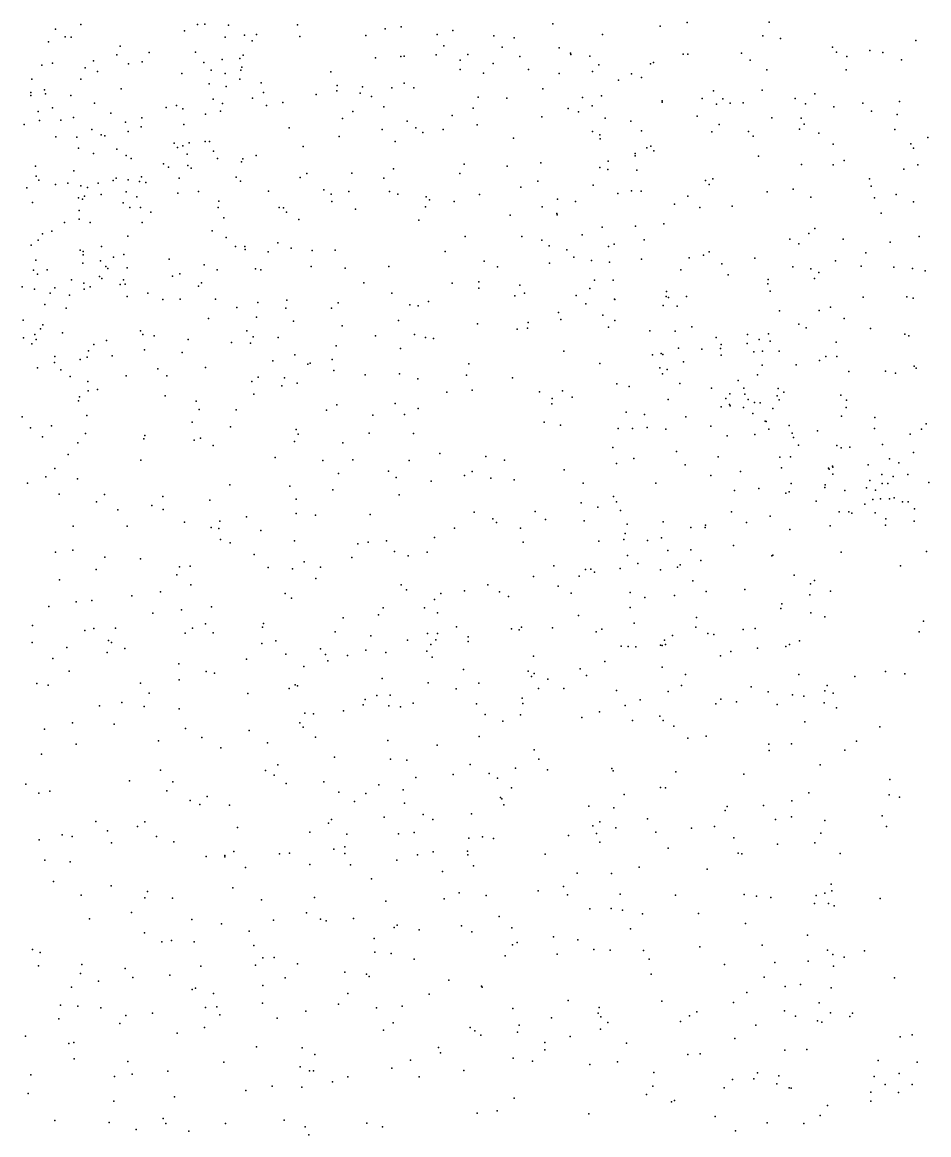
# Model space of a CAD drawing. Header units: metres. Extents: x -25 to 25, y -27.7 to 27.8.
# Drawn here: x 5.158 to 6.571, y -1.724 to 0.011 of the extents above; entities that cross this region are included whole.
import ezdxf

# ---------------------------------------------------------------- set-up
doc = ezdxf.new("R2010")
doc.units = ezdxf.units.M

msp = doc.modelspace()

# ---------------------------------------------------------------- linework, layer by layer
for p in [(5.2095, 0.0001, 22.2046), (5.2493, 0.0073, 17.4704), (5.431, 0.0074, -12.2844), (5.4423, 0.0078, -3.6469), (5.4795, 0.0062, 25.8761), (5.5869, 0.0071, 25.7297), (5.7234, 0.0004, 8.9282), (5.7482, 0.0037, -26.4144), (5.9847, 0.0086, 17.4445), (6.1522, 0.0048, 12.0308), (6.194, 0.0103, 17.359), (6.322, 0.0109, 11.9912), (5.2245, -0.0119, 20.1295), (5.234, -0.0122, -13.4963), (5.4107, -0.0027, 10.1843), (5.4739, -0.0124, -12.988), (5.5041, -0.0094, -12.5153), (5.5227, -0.008, -12.6608), (5.5902, -0.0113, 19.8364), (5.6935, -0.01, 22.3492), (5.8045, -0.0082, -5.5617), (5.8288, -0.0021, 17.4987), (5.8928, -0.0102, -7.043), (5.9243, -0.0134, -26.5519), (6.062, -0.008, 20.8467), (6.3123, -0.0103, 12.3273), (6.3395, -0.0143, 17.3249), (5.1985, -0.0194, -11.6624), (5.3102, -0.0266, 23.2336), (5.5159, -0.018, 19.9099), (5.8149, -0.0257, -1.4954), (5.9057, -0.0281, -5.0447), (5.9946, -0.029, 9.9756), (6.4208, -0.028, 12.7035), (6.4791, -0.0329, 17.9774), (6.5505, -0.0177, -23.4651), (5.269, -0.0491, -13.4139), (5.3051, -0.0397, -12.0668), (5.3445, -0.051, -13.2502), (5.3557, -0.0363, 17.4812), (5.4278, -0.0356, -13.1126), (5.4406, -0.052, 19.9908), (5.4695, -0.047, 20.9313), (5.4971, -0.0456, -12.8541), (5.5021, -0.0404, -3.8693), (5.7085, -0.0446, -7.3634), (5.7479, -0.0427, 25.3644), (5.7532, -0.0421, 9.0973), (5.8031, -0.0401, -5.3406), (5.8401, -0.0481, 9.6975), (5.8522, -0.0392, 10.5901), (5.9334, -0.0424, 20.1569), (6.0124, -0.0374, 25.1642), (6.0126, -0.0396, 20.3217), (6.0423, -0.0421, 20.5382), (6.1419, -0.0517, 12.8658), (6.1878, -0.0391, -2.6432), (6.1953, -0.0388, 10.1688), (6.2791, -0.0374, 17.8969), (6.2922, -0.048, 21.8437), (6.4267, -0.0356, 21.4158), (6.4432, -0.0427, -1.23), (6.499, -0.0363, 17.3007), (6.5283, -0.0475, 21.5073), (5.1883, -0.0562, 17.3934), (5.2051, -0.0527, 10.147), (5.2558, -0.0604, 23.3749), (5.2749, -0.0658, -11.9721), (5.3236, -0.0539, -13.2318), (5.4065, -0.0691, -12.3184), (5.4525, -0.0636, -12.4135), (5.4743, -0.069, 22.6846), (5.4984, -0.0636, -12.74), (5.5003, -0.059, 17.5378), (5.6386, -0.0663, 17.5371), (5.8403, -0.0626, 19.9579), (5.8769, -0.0685, -6.5391), (5.8917, -0.0534, 20.0816), (5.947, -0.0627, -6.7473), (5.9948, -0.069, 17.5029), (6.0465, -0.0659, 20.7222), (6.0565, -0.0553, -7.1811), (6.1369, -0.0541, 21.9299), (6.3181, -0.0634, 21.2787), (6.4419, -0.0632, 21.7999), (5.1726, -0.0777, -11.5984), (5.2493, -0.0781, -11.854), (5.4492, -0.0851, -12.9729), (5.4968, -0.0776, -12.6483), (5.5304, -0.0838, 17.5343), (5.7532, -0.0839, 17.5472), (6.0871, -0.0794, -13.6536), (6.1075, -0.0694, 21.0028), (6.1228, -0.0753, 10.85), (5.1712, -0.0988, -4.3969), (5.1712, -0.1032, -13.5348), (5.1923, -0.0943, -11.6649), (5.194, -0.1006, -12.5736), (5.2335, -0.1033, -3.2582), (5.3121, -0.0927, -12.136), (5.4755, -0.0894, 21.1607), (5.5338, -0.0988, 10.408), (5.6157, -0.1017, -21.2481), (5.648, -0.0959, 19.8006), (5.6488, -0.0875, 25.4907), (5.6847, -0.0999, -8.4545), (5.6881, -0.0897, -5.9389), (5.7341, -0.0912, -2.6865), (5.7679, -0.0916, 9.5004), (5.9692, -0.0931, -19.8501), (6.0608, -0.104, 20.8215), (6.2352, -0.0962, 21.1906), (6.3112, -0.0951, -7.3819), (6.393, -0.1008, 17.3882), (5.2702, -0.1151, -25.847), (5.3983, -0.1189, -13.0923), (5.4555, -0.1089, 21.3424), (5.4701, -0.1156, -12.8789), (5.5169, -0.1076, -19.5685), (5.5385, -0.119, 25.6112), (5.5641, -0.1142, 19.8446), (5.7019, -0.1048, 10.5248), (5.7213, -0.1211, 9.3431), (5.8685, -0.106, 17.5484), (5.913, -0.1076, -12.8489), (6.0308, -0.1062, 20.3963), (6.0462, -0.1192, 20.6335), (6.155, -0.1136, 17.4803), (6.1554, -0.1114, -6.7833), (6.2176, -0.108, -13.0821), (6.2397, -0.117, 12.6895), (6.2499, -0.1087, -1.3573), (6.2613, -0.1154, 25.113), (6.2815, -0.1149, -21.0008), (6.3625, -0.1078, -5.0567), (6.3784, -0.1164, 21.328), (6.4226, -0.121, 10.9294), (6.4682, -0.1153, -7.0192), (6.525, -0.1128, 10.7221), (5.1826, -0.1282, -1.2622), (5.205, -0.1227, -13.4698), (5.2375, -0.1377, -13.4067), (5.2956, -0.131, 9.0261), (5.344, -0.1381, -12.2702), (5.382, -0.1222, -2.8784), (5.408, -0.124, 17.5314), (5.4434, -0.1326, -12.4777), (5.4668, -0.1278, -26.1395), (5.6729, -0.1285, -13.6735), (5.8281, -0.1344, 19.8692), (5.8606, -0.123, 22.1888), (5.9675, -0.1365, 20.1647), (6.0085, -0.1235, 20.2641), (6.0249, -0.1286, -22.9711), (6.0662, -0.1385, 17.5354), (6.2098, -0.1354, -26.9582), (6.3259, -0.1383, -27.2637), (6.4817, -0.1278, 17.4005), (6.5217, -0.1331, 21.4557), (5.161, -0.1485, 17.4136), (5.1847, -0.1422, 20.2129), (5.2178, -0.1416, 25.89), (5.3186, -0.1448, -12.2027), (5.3429, -0.152, 17.6131), (5.4094, -0.1487, -12.4086), (5.5737, -0.1538, 17.5692), (5.657, -0.1394, -7.6452), (5.7578, -0.1433, -23.1896), (5.7714, -0.1539, -1.4064), (5.867, -0.1493, 17.7772), (6.1065, -0.1432, -21.1273), (6.244, -0.1486, 17.4789), (6.3691, -0.1558, -7.6155), (6.3721, -0.1389, -13.5371), (6.3765, -0.1479, 10.3642), (5.2101, -0.168, -11.7528), (5.243, -0.1685, -11.8979), (5.2661, -0.1565, -12.0039), (5.281, -0.1648, 20.4064), (5.2865, -0.1663, -12.1084), (5.3231, -0.1593, -13.2064), (5.6516, -0.1674, 22.4425), (5.7187, -0.1564, 9.6846), (5.7821, -0.161, -6.1617), (5.8139, -0.1565, 19.7675), (5.9233, -0.17, -4.5371), (6.0467, -0.1594, -7.7733), (6.0578, -0.1648, 20.7225), (6.0586, -0.1711, 20.4956), (6.1231, -0.1585, -4.6674), (6.2328, -0.16, -8.4976), (6.2899, -0.1596, 21.2238), (6.2968, -0.1665, 18.0099), (6.3992, -0.1618, -5.2805), (6.5177, -0.1563, -5.5705), (6.5693, -0.1688, -2.5456), (5.2457, -0.1852, -13.3777), (5.3052, -0.1872, -7.7022), (5.3947, -0.1776, 23.0446), (5.3997, -0.1844, 20.0675), (5.4079, -0.182, -23.8274), (5.4179, -0.1772, -12.941), (5.4428, -0.175, -12.8403), (5.4495, -0.1749, -12.7539), (5.456, -0.19, 22.827), (5.5958, -0.1826, -4.9681), (5.7391, -0.1748, 17.5972), (6.1314, -0.185, -6.5729), (6.1376, -0.1825, 17.5516), (6.142, -0.1897, 17.9582), (6.4217, -0.1793, -6.5653), (6.5427, -0.1789, -23.7956), (6.5472, -0.1852, 25.0748), (5.2687, -0.1939, 17.493), (5.3195, -0.1968, 21.6163), (5.3277, -0.2016, 20.1371), (5.4147, -0.195, -12.5398), (5.4622, -0.2016, -23.4156), (5.4993, -0.2066, -5.2259), (5.5015, -0.2019, -13.7907), (5.5225, -0.1971, 17.663), (5.966, -0.2081, 20.0648), (6.0709, -0.2059, 20.6381), (6.1132, -0.1938, 20.9591), (6.1132, -0.1972, 25.1647), (6.3053, -0.1979, 17.5231), (6.4387, -0.2046, -22.6926), (5.1784, -0.2133, -3.038), (5.2381, -0.221, -11.9776), (5.3781, -0.2101, 25.675), (5.3855, -0.2148, -12.4643), (5.4159, -0.2122, -12.6127), (5.421, -0.2165, -12.7031), (5.6016, -0.2248, 10.5456), (5.6714, -0.2242, 17.7368), (5.7366, -0.2179, -12.6029), (5.84, -0.2249, -13.943), (5.8467, -0.2104, 17.6177), (5.9138, -0.2134, -23.7489), (6.0579, -0.2155, 20.3103), (6.0707, -0.2186, 20.4152), (6.1156, -0.2196, -12.906), (6.3722, -0.211, -13.7942), (6.4218, -0.2116, 17.5021), (6.5321, -0.2183, -20.0194), (6.5537, -0.2116, 17.5036), (5.1793, -0.2293, 17.6713), (5.1835, -0.2354, 20.1667), (5.2095, -0.2423, -11.8508), (5.2286, -0.24, -13.3135), (5.276, -0.2401, -12.2025), (5.2995, -0.2356, -12.2921), (5.3041, -0.232, 23.4223), (5.3231, -0.2349, -4.6322), (5.3405, -0.2376, -12.4026), (5.3438, -0.2303, 20.5743), (5.3505, -0.2389, -1.194), (5.4022, -0.2322, -12.7946), (5.4912, -0.2307, -14.0046), (5.4981, -0.2371, -4.0409), (5.5911, -0.2313, 9.2808), (5.7216, -0.2322, 9.8377), (5.9615, -0.2367, 17.6433), (6.2225, -0.2357, 21.1096), (6.2282, -0.2421, 10.2377), (6.234, -0.2332, 17.5975), (6.4783, -0.2331, -13.0923), (5.1649, -0.2475, 10.4107), (5.2492, -0.2443, -19.3938), (5.2594, -0.2467, -12.7504), (5.2808, -0.2578, -23.5292), (5.3195, -0.2536, -13.0606), (5.4004, -0.2556, -2.6943), (5.4327, -0.2531, 21.2926), (5.5416, -0.2525, 19.9282), (5.6278, -0.2503, 9.5277), (5.6393, -0.2572, -14.2243), (5.667, -0.2529, 19.7736), (5.7303, -0.2529, 19.7105), (5.7432, -0.257, 10.618), (5.8703, -0.2577, -19.7629), (5.9348, -0.2462, 19.9165), (6.0478, -0.2433, 20.2277), (6.0859, -0.2559, 20.5466), (6.1075, -0.252, 20.8679), (6.1226, -0.2523, -8.3001), (6.3189, -0.2535, 21.2115), (6.3595, -0.2493, -8.348), (6.4812, -0.2446, 17.5651), (6.52, -0.2576, 18.2816), (5.1739, -0.2699, -13.3694), (5.2457, -0.263, -12.1231), (5.2517, -0.265, -7.8917), (5.2546, -0.2605, -13.7747), (5.3149, -0.2707, 10.4557), (5.3365, -0.2614, -12.9889), (5.4643, -0.2681, 20.0459), (5.6404, -0.2688, -8.2401), (5.7865, -0.277, 17.6702), (5.7873, -0.2611, 19.6118), (5.7926, -0.2662, -7.9389), (5.8312, -0.2688, 10.0169), (5.9682, -0.2769, -8.1228), (5.9919, -0.265, -6.3608), (6.0201, -0.2686, 10.1724), (6.1746, -0.2729, 21.0132), (6.1954, -0.2605, -1.241), (6.2642, -0.2759, -19.992), (6.3871, -0.2617, 21.2735), (6.4861, -0.2629, 21.3467), (6.5469, -0.2689, -0.8368), (5.2465, -0.2825, 17.5003), (5.3255, -0.2777, 17.7167), (5.3419, -0.2782, -12.4869), (5.3584, -0.2853, 17.5687), (5.463, -0.2778, 17.6013), (5.4718, -0.2939, -8.0751), (5.5584, -0.278, 25.4635), (5.565, -0.2787, -7.873), (5.5695, -0.2852, 17.628), (5.6771, -0.2805, -23.8441), (5.9181, -0.29, 19.7893), (5.9912, -0.2874, 22.1155), (5.9915, -0.2894, 19.9796), (6.2137, -0.278, -8.1064), (6.4966, -0.287, 17.6495), (5.2235, -0.3011, -12.0652), (5.2463, -0.296, -13.1844), (5.2637, -0.3013, -12.2707), (5.3449, -0.3011, -12.8483), (5.5887, -0.2964, -21.5326), (5.7757, -0.2979, -4.3797), (6.0619, -0.3084, -22.6248), (6.1134, -0.3069, 10.939), (6.1579, -0.3036, 17.6982), (6.3933, -0.3108, -27.109), (5.1828, -0.329, -13.2786), (5.1892, -0.3189, -11.8844), (5.2039, -0.3147, -11.9753), (5.3224, -0.3226, -12.5574), (5.4539, -0.3141, 9.2099), (5.4754, -0.3246, 23.1137), (5.8481, -0.3234, 19.6167), (5.9367, -0.323, 17.7222), (5.9679, -0.3291, -26.5224), (6.0304, -0.3205, -12.7403), (6.1269, -0.3286, 20.8344), (6.3543, -0.3275, 17.7228), (6.384, -0.3186, -23.822), (6.4372, -0.3271, 10.3835), (6.5556, -0.3231, 10.4902), (5.1716, -0.3365, 23.5201), (5.2483, -0.3447, -23.9334), (5.2525, -0.3468, -13.0815), (5.2812, -0.3387, -12.9875), (5.4903, -0.3385, 10.5455), (5.5049, -0.3388, 17.7814), (5.5054, -0.3435, 22.9179), (5.541, -0.3469, 19.9607), (5.5564, -0.3328, -19.4967), (5.5767, -0.3413, 22.6732), (5.6097, -0.3451, -1.1826), (5.6455, -0.3445, 19.8038), (5.8172, -0.3463, -1.2112), (5.979, -0.3379, 19.8533), (6.0067, -0.3437, -21.3175), (6.0713, -0.3388, 17.7463), (6.0803, -0.335, 20.2111), (6.3684, -0.3347, 18.2335), (6.5104, -0.3318, 17.7454), (5.1788, -0.3599, -1.5104), (5.2525, -0.3516, 20.2513), (5.2795, -0.3612, -12.462), (5.2999, -0.3552, 17.5501), (5.3159, -0.3512, -12.6802), (5.387, -0.3583, -14.209), (5.8778, -0.3616, -21.634), (6.0177, -0.3552, 18.0166), (6.0451, -0.3608, -1.177), (6.0729, -0.3634, 20.102), (6.1232, -0.3585, 20.5678), (6.1972, -0.3564, 20.9892), (6.2197, -0.3525, 18.1347), (6.2287, -0.347, 21.971), (6.2995, -0.357, -1.044), (6.4252, -0.3611, 21.917), (6.4727, -0.3488, -0.3643), (5.1752, -0.3756, -21.0987), (5.1967, -0.3751, 20.2502), (5.2521, -0.3647, -12.3522), (5.2882, -0.3699, -12.8511), (5.2911, -0.373, -12.759), (5.3212, -0.3722, -5.5171), (5.4035, -0.3814, 23.3761), (5.4414, -0.3674, 17.6187), (5.4614, -0.3752, -23.9395), (5.5213, -0.3737, -12.6308), (5.5296, -0.3749, 17.65), (5.6081, -0.3699, 19.8827), (5.6613, -0.3724, -26.3179), (5.729, -0.3699, -22.9212), (5.8984, -0.3705, 10.7707), (5.9796, -0.3647, 19.7475), (6.1844, -0.375, 17.7823), (6.2482, -0.3657, -12.8225), (6.3588, -0.3703, 21.1908), (6.387, -0.3737, 17.7897), (6.3996, -0.3793, -0.2165), (6.4652, -0.3696, 21.2783), (6.5164, -0.3712, 17.8195), (6.5452, -0.3733, 21.326), (6.565, -0.3768, -27.2256), (5.1814, -0.3817, -12.0002), (5.2347, -0.3909, -13.0753), (5.2538, -0.3961, -12.5268), (5.2784, -0.3853, 21.5377), (5.282, -0.3889, -21.3246), (5.3106, -0.3979, -23.3566), (5.3158, -0.3909, -5.0124), (5.3184, -0.3973, -25.7337), (5.392, -0.3848, 21.1727), (5.4374, -0.3955, 20.1306), (5.69, -0.3955, 19.7288), (5.8278, -0.396, -21.8375), (5.8693, -0.3937, -22.6598), (6.0499, -0.3913, -2.3518), (6.0788, -0.3915, 20.0171), (6.2582, -0.383, 21.0443), (6.32, -0.397, -4.9121), (6.3203, -0.3902, 25.14), (6.3926, -0.3886, 18.4104), (5.1578, -0.4016, 20.3217), (5.177, -0.4054, -13.1461), (5.2013, -0.4115, -4.7282), (5.2085, -0.4033, -12.3103), (5.2312, -0.4146, -12.9166), (5.2544, -0.4053, -12.6032), (5.2639, -0.4016, 20.511), (5.3534, -0.4115, -1.4676), (5.4327, -0.4004, 25.5078), (5.734, -0.4116, 19.6473), (5.8697, -0.4037, -14.1341), (5.9253, -0.4155, 25.3119), (5.9333, -0.3991, -22.2654), (5.9404, -0.4116, 19.6049), (6.0211, -0.4152, 17.8154), (6.0425, -0.4044, 19.8035), (6.1617, -0.4088, 20.4971), (6.3236, -0.4086, 21.104), (5.1928, -0.4294, -13.0223), (5.3212, -0.4165, 20.2343), (5.3767, -0.4215, -1.709), (5.404, -0.4209, -2.5058), (5.4589, -0.4209, -21.7536), (5.5249, -0.4259, -14.4049), (5.5702, -0.4224, -4.1566), (5.6501, -0.4264, 17.7237), (5.7618, -0.4296, 10.6688), (5.7748, -0.4314, -22.474), (5.7909, -0.4244, 19.5261), (6.0363, -0.4284, -6.1439), (6.0811, -0.4209, 25.251), (6.0814, -0.4213, 19.8998), (6.1568, -0.431, 20.2032), (6.1612, -0.4165, 20.7181), (6.1652, -0.4185, 20.6291), (6.1785, -0.4317, 20.4155), (6.1929, -0.4169, 20.8608), (6.4176, -0.4332, 10.8823), (6.4687, -0.4179, 18.6258), (6.5364, -0.4174, -5.7636), (6.5466, -0.4191, 17.9082), (5.2263, -0.4347, -12.7427), (5.4479, -0.4509, -19.3242), (5.4925, -0.434, 9.4257), (5.5231, -0.449, 20.0411), (5.5688, -0.435, -22.0728), (5.6396, -0.4347, 25.4406), (5.9937, -0.4416, -23.8291), (6.0625, -0.4458, 18.1355), (6.3379, -0.4388, -0.8671), (6.4, -0.4384, -0.5848), (6.439, -0.4509, 21.1939), (5.1591, -0.4537, -13.3484), (5.1862, -0.4669, -12.8234), (5.19, -0.4608, -19.1496), (5.5807, -0.4551, 19.9546), (5.6563, -0.4627, 19.8281), (5.7442, -0.454, 10.0342), (5.8675, -0.4594, 19.5186), (5.929, -0.4676, 17.8234), (5.9451, -0.4663, 10.2), (5.9461, -0.4575, -4.4846), (5.997, -0.4526, 22.202), (6.0717, -0.4644, 19.5731), (6.0816, -0.4539, 19.7149), (6.2015, -0.4639, 20.5617), (6.368, -0.4596, 17.9193), (6.3798, -0.4654, -22.5045), (6.4797, -0.4667, -5.4914), (5.1598, -0.481, -12.4153), (5.1772, -0.4757, -12.5728), (5.1797, -0.484, 20.3387), (5.2205, -0.4731, -5.3069), (5.2893, -0.4855, 21.3335), (5.3422, -0.4705, -1.9308), (5.3458, -0.476, 17.6138), (5.3633, -0.4779, -22.1436), (5.4166, -0.4835, 20.1774), (5.5079, -0.4704, 17.6881), (5.5177, -0.4797, -1.6654), (5.5568, -0.4804, -22.6256), (5.7084, -0.478, 19.7028), (5.7691, -0.4759, 18.0217), (5.7862, -0.4805, 17.7865), (5.799, -0.4823, -12.5647), (6.1362, -0.4702, 22.0858), (6.1757, -0.4709, 20.1055), (6.2392, -0.4805, -26.5838), (6.288, -0.4757, -0.1569), (6.3063, -0.4836, -0.344), (6.321, -0.4749, -6.0123), (6.5332, -0.4756, -26.8728), (6.5397, -0.4778, 18.0312), (5.1727, -0.4903, -12.6654), (5.261, -0.5013, -21.724), (5.2694, -0.4913, 23.5371), (5.3481, -0.5001, 17.884), (5.4838, -0.4886, 20.1132), (5.5136, -0.4894, -26.0693), (5.6469, -0.4937, 22.7282), (5.7471, -0.4977, 19.6202), (6.0021, -0.5017, 19.4003), (6.1806, -0.4973, 20.0015), (6.2168, -0.4989, 20.1767), (6.2463, -0.4976, 20.8299), (6.2474, -0.4916, 18.4671), (6.2876, -0.4898, -2.2817), (6.2983, -0.5028, 18.6293), (6.3115, -0.5022, 17.9889), (6.3233, -0.4863, 21.0115), (6.3378, -0.5018, 10.329), (6.4262, -0.4881, 17.9927), (5.2079, -0.5196, -21.9851), (5.2084, -0.51, 20.3699), (5.2481, -0.5148, 17.5455), (5.2591, -0.5112, 25.507), (5.298, -0.5094, 20.916), (5.4071, -0.5038, -23.0649), (5.5485, -0.5172, 23.1428), (5.5827, -0.5075, 10.5961), (5.6409, -0.5148, 19.8976), (6.14, -0.5076, 19.5346), (6.1538, -0.5058, 19.6939), (6.1561, -0.507, 19.7864), (6.1887, -0.5184, 17.9659), (6.247, -0.5084, 20.3102), (6.4002, -0.5164, -5.1793), (6.4102, -0.5102, 0.0845), (6.4274, -0.5105, 21.1244), (5.1813, -0.5279, -3.7899), (5.2179, -0.531, 10.5051), (5.3691, -0.5294, 20.2376), (5.4436, -0.5274, -22.8223), (5.6028, -0.5223, -1.1962), (5.6064, -0.5208, 17.9892), (5.6435, -0.5321, 17.769), (5.7458, -0.5374, -5.9157), (5.8541, -0.5217, 17.8306), (6.0583, -0.521, -0.8974), (6.1518, -0.5279, -22.2368), (6.1556, -0.5372, 10.291), (6.1631, -0.5307, -4.7042), (6.3111, -0.5238, 6.9369), (6.3643, -0.5234, 18.0544), (6.446, -0.5337, 10.7639), (6.5034, -0.533, 21.1721), (6.519, -0.5365, 18.1553), (6.5481, -0.5254, 10.5851), (6.5513, -0.5285, -20.7922), (5.2324, -0.5414, -2.4808), (5.26, -0.5491, 20.3114), (5.3196, -0.5403, 9.3022), (5.383, -0.5404, -5.6755), (5.5155, -0.5491, -1.9167), (5.5255, -0.5426, -2.3221), (5.5666, -0.5437, 20.0144), (5.5862, -0.5517, -1.3958), (5.6924, -0.539, 19.7851), (5.7745, -0.5451, 19.5466), (5.8501, -0.5393, -0.9396), (5.9218, -0.5436, 19.4162), (6.0847, -0.5531, 17.9752), (6.1828, -0.5525, 19.3531), (6.2736, -0.5476, 20.238), (6.3038, -0.5389, 7.1399), (5.2606, -0.5637, 1.1011), (5.275, -0.5616, -2.1132), (5.3808, -0.5714, -19.1464), (5.519, -0.5689, 17.7384), (5.5626, -0.5559, 9.8073), (5.8196, -0.566, -23.967), (5.8591, -0.5625, 22.4436), (5.964, -0.5652, -26.4234), (5.9998, -0.5639, -2.2149), (6.1036, -0.5568, 7.1036), (6.2321, -0.5594, 19.6649), (6.2608, -0.5684, 19.5718), (6.2826, -0.5595, 20.4372), (6.2843, -0.5691, 19.4409), (6.3344, -0.5718, 18.8187), (6.3362, -0.5602, 20.9515), (6.345, -0.5658, 6.6751), (6.4335, -0.5704, 21.0569), (5.2453, -0.5794, 21.1243), (5.2468, -0.5733, -13.9159), (5.4291, -0.5799, 10.5516), (5.6483, -0.5858, -1.7029), (5.7388, -0.5833, 19.66), (5.9832, -0.5839, 19.3667), (5.984, -0.5759, 17.944), (6.0148, -0.5739, -21.7271), (6.1643, -0.5772, 7.3488), (6.2473, -0.5889, 18.0819), (6.2544, -0.5756, 19.7584), (6.2599, -0.5853, -19.9411), (6.2612, -0.587, -23.9558), (6.2894, -0.5772, 20.7021), (6.299, -0.5818, 20.1571), (6.3082, -0.5823, 22.0492), (6.3376, -0.5778, 18.1212), (6.4425, -0.5782, 18.1955), (5.1579, -0.6045, 20.2551), (5.2587, -0.6023, 17.5823), (5.4335, -0.5927, -4.054), (5.4912, -0.5933, 23.4186), (5.6318, -0.594, -1.0559), (5.7044, -0.6015, 25.4387), (5.7537, -0.6008, 22.6543), (5.7748, -0.5913, 18.1396), (6.0993, -0.5969, -0.629), (6.1276, -0.6006, -0.331), (6.1923, -0.6042, 6.7877), (6.2821, -0.5899, 19.958), (6.2963, -0.5993, 19.355), (6.3277, -0.5914, 20.8123), (6.4348, -0.6035, 25.1079), (6.4421, -0.5899, 10.4643), (6.4867, -0.6054, 18.2729), (5.1705, -0.6216, -22.9725), (5.2035, -0.6185, -24.1019), (5.4224, -0.6128, -25.6688), (5.4826, -0.6199, 18.0276), (5.5849, -0.6243, 17.7775), (5.9715, -0.6128, 10.7517), (5.9967, -0.6174, -5.9089), (6.0866, -0.6226, -13.9604), (6.1092, -0.6226, 6.9337), (6.132, -0.6211, -0.0749), (6.1608, -0.6238, 18.0466), (6.2312, -0.6188, -12.6519), (6.3159, -0.6112, 10.7218), (6.3173, -0.6117, 19.6506), (6.3212, -0.6234, 19.8544), (6.3534, -0.618, 20.329), (6.4861, -0.6227, 19.0161), (6.5596, -0.6236, 2.0653), (6.5668, -0.6152, -12.7511), (5.1891, -0.6356, 20.3728), (5.2566, -0.6303, -25.3958), (5.3472, -0.6386, 20.2761), (5.3486, -0.6332, 17.6723), (5.426, -0.6409, -13.1424), (5.4357, -0.6376, 17.7276), (5.5879, -0.6315, 20.012), (5.6983, -0.63, 19.8082), (5.7677, -0.6303, 19.5869), (6.2566, -0.6339, -5.7668), (6.2995, -0.6318, 19.1977), (6.3577, -0.6296, 20.2148), (6.3601, -0.6364, 20.4789), (6.3974, -0.6261, 20.9201), (6.5415, -0.6316, 18.3567), (5.2446, -0.6451, -18.8953), (5.4555, -0.6492, 20.1749), (5.5822, -0.6427, -12.9027), (5.6574, -0.6447, 19.9149), (6.0784, -0.6523, 18.0193), (6.1778, -0.6585, -21.1562), (6.3679, -0.6484, 20.6419), (6.4274, -0.6491, 19.2166), (6.4342, -0.6528, 19.4756), (6.4475, -0.6517, 19.3718), (6.4984, -0.6474, 20.6861), (5.2296, -0.6629, 20.4832), (5.3425, -0.6721, 0.9211), (5.5522, -0.6679, 20.0804), (5.6262, -0.6723, -5.7677), (5.6732, -0.6713, -1.2934), (5.7607, -0.6723, 17.8654), (5.8085, -0.6616, -19.542), (5.8803, -0.6662, -14.1147), (5.9095, -0.672, 17.9454), (6.1112, -0.6691, 19.3113), (6.2425, -0.6668, 18.1537), (6.3388, -0.6673, 19.1038), (6.3553, -0.6669, -20.9366), (6.5094, -0.6696, 19.2638), (6.5242, -0.676, 19.4455), (6.5468, -0.6601, 6.8977), (5.2086, -0.6849, 20.8043), (5.6509, -0.6925, 23.0297), (5.7285, -0.6889, 22.8446), (5.8592, -0.6896, 19.4566), (6.0025, -0.687, 18.0034), (6.084, -0.677, 10.279), (6.191, -0.679, 22.2156), (6.2774, -0.6895, 25.1702), (6.3411, -0.6836, 0.2335), (6.4144, -0.6846, -24.1701), (6.4156, -0.6857, 20.0012), (6.4208, -0.6811, 19.7024), (6.4213, -0.6829, 20.1817), (6.4761, -0.6791, 18.3899), (5.1662, -0.708, 9.3042), (5.1948, -0.6979, 17.5608), (5.2438, -0.701, -2.2912), (5.4811, -0.7105, -24.1478), (5.7407, -0.6988, 10.6351), (5.7952, -0.7045, 19.5465), (5.8469, -0.696, 25.3843), (5.888, -0.7, -0.7609), (5.9245, -0.7028, 18.3567), (6.0321, -0.708, -0.4712), (6.1452, -0.7075, 25.2554), (6.2313, -0.6959, 19.1583), (6.3561, -0.7085, 10.5315), (6.4092, -0.7106, 22.117), (6.4213, -0.6939, 19.8925), (6.4787, -0.7037, 19.0781), (6.4977, -0.6943, 19.6074), (6.498, -0.7083, -24.4548), (6.5068, -0.7083, 20.95), (6.5155, -0.6976, 18.4938), (6.5381, -0.6944, 19.1684), (6.5707, -0.7069, 19.5508), (5.2154, -0.7247, 0.8035), (5.2859, -0.7254, 17.6548), (5.575, -0.7125, -2.0433), (5.6418, -0.7179, 19.9565), (5.7452, -0.7259, 19.6857), (6.0791, -0.7283, -2.0953), (6.2677, -0.7193, 7.353), (6.3058, -0.7161, 18.2827), (6.3481, -0.7235, -26.3918), (6.353, -0.7215, -13.8608), (6.409, -0.7145, 19.0231), (6.4401, -0.719, 20.0893), (6.4739, -0.7152, 20.8412), (6.4876, -0.7188, 18.9806), (5.2735, -0.7368, 25.4625), (5.3598, -0.7428, -13.4425), (5.3771, -0.7288, 20.2634), (5.4504, -0.7344, -2.1823), (5.5849, -0.7329, 23.2576), (6.0291, -0.7383, -12.7426), (6.0549, -0.7453, 18.0637), (6.0841, -0.7369, 18.7166), (6.3953, -0.7359, 18.4327), (6.4712, -0.7407, 20.4922), (6.4834, -0.733, 20.3252), (6.4955, -0.7321, 18.6033), (6.5096, -0.7321, 20.0536), (6.5167, -0.7305, 19.8984), (6.5296, -0.7368, 18.7854), (6.5385, -0.7367, 18.8746), (5.3068, -0.7493, 10.5196), (5.3772, -0.7488, 1.0751), (5.5071, -0.7602, -14.0706), (5.5845, -0.7553, 20.0526), (5.6147, -0.7577, -13.1133), (5.7001, -0.7566, 17.8699), (5.8624, -0.7528, 17.9553), (5.9574, -0.752, 10.6638), (6.0905, -0.7503, 0.1022), (6.2633, -0.7522, 20.1303), (6.3236, -0.7592, -12.9912), (6.4312, -0.7527, 20.8974), (6.4459, -0.7522, 18.8069), (6.4506, -0.7544, 6.679), (6.4871, -0.754, 19.193), (6.5037, -0.7632, 20.7602), (6.5485, -0.7479, 0.3585), (5.2369, -0.7749, 20.3646), (5.3211, -0.7747, 9.4138), (5.4109, -0.7686, -2.2302), (5.4525, -0.777, 20.1967), (5.464, -0.7784, -25.4085), (5.4659, -0.7669, 17.771), (5.8313, -0.7777, 19.5059), (5.8914, -0.7635, -4.3015), (5.8972, -0.7691, 19.4228), (5.9344, -0.778, -0.5815), (5.9733, -0.7646, -26.2908), (6.0338, -0.7667, 22.4585), (6.1007, -0.7716, 20.5429), (6.1567, -0.768, 18.1762), (6.1997, -0.777, 19.1367), (6.2221, -0.7767, 18.2618), (6.2227, -0.773, 10.3969), (6.2867, -0.7692, -5.4876), (6.3542, -0.7798, -24.9197), (6.4173, -0.7741, 7.33), (6.5034, -0.7734, 20.5675), (6.5481, -0.7668, 20.1781), (5.4666, -0.7958, 10.558), (5.5298, -0.7816, 20.1218), (5.5821, -0.7977, -25.6452), (5.7256, -0.7977, -2.0788), (5.8003, -0.7927, -1.7539), (6.0952, -0.7955, 20.2104), (6.0975, -0.7861, -19.7409), (6.1323, -0.7971, 19.2169), (6.1542, -0.793, -21.3205), (5.2096, -0.8152, 17.629), (5.2366, -0.8123, 20.2895), (5.4816, -0.8008, 18.1859), (5.6807, -0.8025, 18.283), (5.697, -0.7996, -19.1872), (5.7379, -0.8144, 19.7423), (5.9383, -0.7997, 22.6217), (6.0563, -0.7983, 19.2886), (6.1641, -0.8129, 22.37), (6.2, -0.8116, 20.8388), (6.2663, -0.8049, -22.1052), (6.4342, -0.8152, 19.8844), (6.5672, -0.8141, 20.3533), (5.2865, -0.8229, 17.7041), (5.342, -0.8259, -3.9751), (5.5194, -0.8189, 23.4316), (5.5972, -0.8304, -4.1171), (5.6713, -0.8236, -25.9144), (5.7593, -0.821, 10.0562), (5.7891, -0.8156, 19.5723), (6.1013, -0.8203, 6.8844), (6.2157, -0.8284, -4.9527), (6.326, -0.8212, 0.4307), (6.3279, -0.8202, 18.9917), (5.2731, -0.8426, 20.6028), (5.4028, -0.8382, 25.4482), (5.4196, -0.8373, 0.947), (5.5412, -0.8392, -13.3458), (5.5792, -0.8411, 9.8187), (5.6224, -0.8389, -24.2743), (5.9863, -0.8369, 18.0421), (6.0358, -0.8425, -0.202), (6.044, -0.842, -4.5214), (6.0497, -0.8466, 0.2191), (6.0897, -0.8406, -13.0583), (6.1175, -0.8332, 10.5585), (6.1524, -0.843, -24.7013), (6.1792, -0.8386, 18.2246), (6.1832, -0.8353, -24.3689), (6.5266, -0.8365, 19.3575), (5.216, -0.8586, 20.3749), (5.3986, -0.8509, -13.6786), (5.4203, -0.8663, 20.2257), (5.6156, -0.8562, 20.0085), (5.7485, -0.8663, 17.9214), (5.8833, -0.8664, 17.9916), (5.9544, -0.8531, 20.2754), (6.0258, -0.853, -5.6519), (6.2029, -0.8598, -25.0518), (6.3609, -0.851, 18.5235), (6.3863, -0.8645, 19.2776), (6.3926, -0.8593, 18.7934), (5.3288, -0.8833, 17.7561), (5.3735, -0.8774, 20.2343), (5.5677, -0.88, -2.171), (5.7566, -0.8743, 19.6697), (5.8103, -0.8796, -0.9444), (5.8471, -0.8758, -1.4885), (5.9019, -0.8774, 20.4368), (5.9159, -0.8844, 19.4213), (5.9931, -0.8686, 20.1161), (6.0136, -0.8791, 25.3002), (6.1055, -0.8784, 0.3806), (6.1745, -0.8828, 25.2038), (6.2237, -0.8767, 18.2912), (6.2839, -0.8736, 19.156), (6.3856, -0.882, 19.744), (6.4177, -0.8763, 22.2781), (5.1991, -0.9002, 10.4833), (5.242, -0.8927, -25.1085), (5.2663, -0.8905, -5.6488), (5.4529, -0.9007, -25.1772), (5.5772, -0.8869, 17.8436), (5.8001, -0.889, 18.4332), (6.1054, -0.9017, -26.1758), (6.1281, -0.886, 18.1725), (6.3419, -0.896, 21.029), (5.3615, -0.9104, 20.2816), (5.406, -0.9052, 17.7919), (5.6581, -0.9175, 17.8917), (5.7129, -0.9131, -18.9667), (5.7205, -0.9021, 19.8115), (5.7849, -0.902, -24.4473), (5.8052, -0.9101, -1.8765), (6.025, -0.9142, -0.5225), (6.2086, -0.917, 7.1707), (6.3403, -0.9034, 18.9256), (6.3867, -0.9098, 0.5934), (6.409, -0.9163, 7.2687), (5.1739, -0.9297, 20.3992), (5.2693, -0.9344, 18.1207), (5.3032, -0.934, 23.7158), (5.4234, -0.9338, 23.5949), (5.4434, -0.927, 20.5127), (5.5322, -0.9322, -18.5979), (5.534, -0.9264, 20.3603), (5.8347, -0.9317, -14.0918), (5.9206, -0.9347, -0.7922), (5.9323, -0.9362, 22.7864), (5.9362, -0.9323, 20.6784), (5.9844, -0.9335, 19.3719), (6.0612, -0.9353, 0.5317), (6.1117, -0.9262, 22.5563), (6.2079, -0.9323, 19.1431), (6.2817, -0.936, 18.3797), (6.2999, -0.9343, 19.0326), (6.5625, -0.9227, -13.399), (5.2551, -0.9375, 19.9595), (5.2923, -0.953, -24.4635), (5.4117, -0.9415, 9.5079), (5.4552, -0.9412, -2.283), (5.553, -0.9536, 20.098), (5.6456, -0.9396, 19.9619), (5.7009, -0.946, -5.6666), (5.7582, -0.9525, -25.6207), (5.7892, -0.9423, 22.9977), (5.8025, -0.952, -25.399), (5.8052, -0.9424, 19.5619), (5.8526, -0.9475, 20.0911), (6.0523, -0.9393, 18.1111), (6.1588, -0.9528, 19.2087), (6.1713, -0.9455, 6.9657), (6.2265, -0.9424, -13.3388), (6.2355, -0.9439, 0.6669), (6.3693, -0.9538, -25.3156), (6.556, -0.9393, -13.8557), (5.1735, -0.9561, -24.919), (5.2272, -0.9639, 20.7939), (5.297, -0.9563, 1.0988), (5.3175, -0.9658, -2.3664), (5.5312, -0.9575, 17.8463), (5.6226, -0.9663, 0.6512), (5.6932, -0.968, 20.2643), (5.7884, -0.9697, 20.5738), (5.7946, -0.9591, -24.8368), (5.853, -0.9548, 17.9875), (6.0912, -0.9617, -13.9455), (6.1024, -0.9625, -25.2698), (6.1139, -0.9628, 19.0502), (6.1526, -0.9602, -4.7755), (6.1554, -0.9608, 20.9684), (6.1603, -0.9593, 18.2322), (6.2621, -0.9704, 19.3324), (6.3038, -0.9648, 6.7422), (6.3479, -0.9623, 18.5513), (6.3539, -0.9595, -21.1282), (5.2055, -0.981, -3.8273), (5.2904, -0.972, 17.7648), (5.5075, -0.982, 18.3012), (5.5688, -0.9743, 25.4068), (5.6304, -0.9748, -25.0421), (5.6342, -0.985, 20.1206), (5.6649, -0.9763, 23.246), (5.7247, -0.9716, 25.3856), (5.7966, -0.9788, 0.6823), (5.9544, -0.9774, 0.1643), (6.0656, -0.9856, -5.493), (6.2462, -0.9768, -21.3794), (5.231, -1.001, 20.3562), (5.4017, -0.9894, 19.957), (5.4447, -1.0012, 20.1962), (5.4573, -1.0041, 0.9824), (5.5967, -0.9934, 20.0323), (5.8453, -0.9984, 0.3684), (5.9462, -1.0008, 0.753), (5.9558, -1.0043, 18.7852), (6.0276, -0.9972, 10.4807), (6.1552, -0.9945, -1.9772), (6.1915, -1.0059, -5.2195), (6.5031, -1.0015, 0.7179), (6.5332, -1.0048, 24.945), (5.1803, -1.0202, -18.5002), (5.1984, -1.0228, 19.822), (5.3419, -1.0195, 20.2832), (5.4024, -1.0142, -24.9332), (5.583, -1.0224, 17.8845), (5.7189, -1.0125, 10.5719), (5.7903, -1.0189, 17.9604), (5.8696, -1.0194, 10.0501), (5.9514, -1.0091, -19.1866), (5.977, -1.0134, 18.0582), (6.0374, -1.0074, 19.784), (6.1855, -1.0231, 19.4646), (6.3682, -1.0061, 25.0191), (6.4123, -1.0232, 6.8375), (6.4556, -1.0093, 22.4103), (5.3556, -1.0353, 18.2253), (5.5096, -1.0357, -24.6724), (5.5737, -1.0279, 19.9496), (5.5867, -1.0235, 20.6518), (5.7105, -1.0388, -18.6977), (5.7315, -1.0384, 19.9439), (5.8342, -1.0286, 18.5875), (5.9625, -1.0281, -0.9403), (6.0018, -1.0279, 19.3727), (6.0839, -1.0309, 19.2971), (6.1646, -1.0328, -25.9573), (6.2937, -1.0254, 19.0512), (6.3203, -1.0333, 6.9721), (6.3581, -1.0378, -13.5278), (6.3758, -1.0399, 18.8086), (6.409, -1.0315, -2.005), (6.4216, -1.0351, 7.1244), (5.2783, -1.0551, 10.4895), (5.3131, -1.0497, 17.8213), (5.3477, -1.0562, 20.8364), (5.6894, -1.0532, -4.0937), (5.6923, -1.0453, 0.8483), (5.7292, -1.0549, 19.7339), (5.7474, -1.0566, 9.9051), (5.767, -1.0509, 19.634), (5.8657, -1.0516, 25.3113), (5.9369, -1.0428, -13.4314), (5.9382, -1.0512, 22.8891), (6.0974, -1.0546, 18.155), (6.1208, -1.0458, 19.3134), (6.2387, -1.052, 18.3252), (6.2466, -1.0447, -25.4949), (6.2713, -1.0488, 22.5547), (6.3346, -1.0526, 0.8421), (6.4077, -1.0501, -25.8952), (6.427, -1.058, -21.9486), (5.4024, -1.0594, 0.5758), (5.5984, -1.0665, -13.8443), (5.6119, -1.0673, -1.9516), (5.6587, -1.0629, 19.9053), (5.8795, -1.0684, 18.005), (5.9343, -1.0688, 19.4314), (6.0299, -1.0732, 18.0947), (6.0575, -1.0642, -25.6944), (6.1515, -1.0711, -0.3743), (5.1923, -1.0914, 18.1311), (5.2361, -1.0812, 0.575), (5.301, -1.0833, 25.3234), (5.4121, -1.0903, 9.4513), (5.5906, -1.0815, 19.9996), (5.5958, -1.0883, -18.4625), (5.9067, -1.0789, -1.623), (6.1087, -1.0777, -0.8006), (6.1568, -1.0779, 22.6764), (6.1732, -1.0864, -0.5977), (6.3778, -1.0798, 18.7105), (6.4947, -1.0879, -19.4914), (5.3699, -1.1094, 20.2346), (5.4378, -1.1045, 20.1716), (5.5117, -1.0932, 20.1054), (5.6149, -1.1036, -2.186), (5.7276, -1.1088, 17.956), (5.8699, -1.1026, 19.4823), (6.1951, -1.1053, 19.2138), (6.2237, -1.102, 25.053), (5.242, -1.1145, 17.8312), (5.4674, -1.1204, 17.8841), (5.5401, -1.1127, 19.7584), (5.8046, -1.1163, 20.8407), (5.9557, -1.1236, -1.4102), (6.3216, -1.1146, 19.0451), (6.3218, -1.1247, 18.451), (6.357, -1.114, 18.5399), (6.4399, -1.124, -21.2873), (6.4583, -1.1102, 21.1706), (5.1878, -1.1304, 20.9641), (5.6447, -1.135, 17.9454), (5.7318, -1.1383, 19.6723), (5.7574, -1.1397, 19.7108), (5.9628, -1.1383, -1.8986), (5.3732, -1.1554, 23.7621), (5.537, -1.156, 20.0471), (5.5562, -1.1467, -5.6176), (5.856, -1.1465, -1.8727), (5.8858, -1.1605, 18.8403), (5.9265, -1.1522, 0.2094), (5.9763, -1.1548, 19.1363), (6.0769, -1.1526, 18.1327), (6.0786, -1.1563, 21.0373), (6.1763, -1.158, 18.2367), (6.2825, -1.1616, 18.3575), (6.4017, -1.147, -21.6116), (5.1634, -1.1771, 17.8372), (5.325, -1.1718, 17.8876), (5.3925, -1.1733, -3.9089), (5.5503, -1.1628, 0.4572), (5.5693, -1.1761, 25.2997), (5.6278, -1.1733, 19.9016), (5.7138, -1.1783, 9.7479), (5.771, -1.1666, 19.5993), (5.8296, -1.1622, 19.5257), (5.8983, -1.1677, 19.5602), (6.5103, -1.1699, 22.5467), (5.1836, -1.1912, 20.3183), (5.2009, -1.188, 9.3563), (5.3831, -1.1874, 0.9804), (5.4462, -1.1965, 19.6403), (5.6512, -1.1897, 23.4215), (5.6934, -1.1918, 19.7438), (5.7515, -1.1859, -2.0449), (5.9206, -1.1827, 18.0309), (6.096, -1.1934, -1.1107), (6.1527, -1.1825, 19.2746), (6.1604, -1.183, 0.8328), (6.3836, -1.1907, 18.5776), (6.5091, -1.1937, 0.8921), (5.4195, -1.2028, 17.9208), (5.4346, -1.2088, 20.1402), (5.4809, -1.2097, -18.2906), (5.6756, -1.2042, 20.879), (5.7534, -1.2069, 17.9682), (5.9034, -1.1981, 20.9507), (5.9051, -1.1998, 18.994), (5.9084, -1.2094, 23.0743), (6.0407, -1.2115, 22.9248), (6.08, -1.2141, 0.0552), (6.2565, -1.2118, -0.8451), (6.313, -1.2105, -0.5865), (6.3574, -1.2032, 19.0278), (6.5253, -1.1972, -21.7798), (5.722, -1.2285, 19.6498), (5.7828, -1.2246, -13.7504), (5.858, -1.2232, 25.2134), (6.1321, -1.2309, -5.1251), (6.2533, -1.2179, -0.1947), (6.3567, -1.2281, 21.1996), (6.4983, -1.2266, -19.0822), (5.2725, -1.2355, 20.237), (5.3374, -1.2432, 25.2283), (5.349, -1.2358, -1.8932), (5.4935, -1.2444, -2.3033), (5.635, -1.238, 9.6056), (5.64, -1.2322, 19.8208), (5.7977, -1.2322, 18.705), (6.0473, -1.242, 10.4059), (6.0583, -1.2359, 10.0337), (6.0832, -1.2453, -4.4159), (6.2011, -1.2459, 10.3333), (6.2366, -1.2431, 22.7762), (6.3319, -1.2323, 18.4412), (6.4085, -1.2337, 18.7952), (6.5048, -1.2433, -1.9099), (5.1841, -1.2637, 20.2694), (5.2198, -1.256, 17.9186), (5.2356, -1.2587, -2.4776), (5.2906, -1.2496, -5.6301), (5.3672, -1.2588, 20.1619), (5.6062, -1.2521, 18.4534), (5.6636, -1.255, 17.964), (5.744, -1.2543, 10.5064), (5.7689, -1.2524, -5.5104), (5.8536, -1.2615, 19.1863), (5.8753, -1.2592, 0.7592), (5.8922, -1.2619, 9.8956), (6.0094, -1.2569, -13.7797), (6.0527, -1.2542, 19.3787), (6.1454, -1.2521, 18.1986), (6.2669, -1.2607, 24.8768), (6.4024, -1.2533, 18.6953), (5.297, -1.2684, 23.9365), (5.3941, -1.2669, 20.9852), (5.4877, -1.282, 20.0038), (5.6436, -1.2786, -3.9716), (5.6604, -1.2749, -2.1518), (5.7982, -1.2825, 19.3893), (5.8517, -1.2816, -18.5305), (6.0583, -1.2673, 18.1183), (6.1645, -1.2771, 21.1247), (6.3351, -1.2707, 19.0858), (6.393, -1.2684, 18.9252), (5.1928, -1.2957, 19.5399), (5.2326, -1.2983, 18.2068), (5.4445, -1.2897, 9.4209), (5.4733, -1.2885, 10.5169), (5.4736, -1.2903, 18.3774), (5.559, -1.2857, 20.9624), (5.5741, -1.2849, 0.8676), (5.6604, -1.2851, 19.6881), (5.7414, -1.2958, -1.849), (5.7741, -1.2871, 19.5711), (5.8525, -1.287, 0.3459), (5.9729, -1.286, 18.0608), (6.2734, -1.2846, 0.8736), (6.2794, -1.2857, 18.3359), (6.4327, -1.2851, 24.7962), (5.506, -1.307, 23.7539), (5.606, -1.3021, 19.7861), (5.6696, -1.303, -18.3376), (5.8127, -1.3135, 18.9356), (5.8613, -1.3044, 23.2584), (6.0227, -1.3161, 21.0743), (6.0764, -1.3163, 0.1778), (6.1196, -1.3066, -18.7867), (6.2254, -1.3098, 19.2469), (5.2063, -1.3287, 24.1146), (5.2963, -1.3356, 0.9843), (5.7023, -1.3247, 19.6234), (6.4184, -1.333, 18.7763), (5.2497, -1.3502, 20.1596), (5.3531, -1.3446, -2.3941), (5.4859, -1.3387, 25.1621), (5.8386, -1.3464, -4.0344), (5.8808, -1.3509, 21.01), (5.9619, -1.3435, -1.8361), (6.0013, -1.3368, -1.592), (6.0076, -1.3498, -5.2628), (6.0899, -1.3484, 19.3634), (6.1761, -1.35, 19.3027), (6.283, -1.349, -0.9915), (6.3021, -1.3518, -1.8421), (6.395, -1.3506, 18.5636), (6.4089, -1.3469, 18.6521), (6.4199, -1.3435, -0.5778), (5.3491, -1.3541, 18.2924), (5.3918, -1.355, 20.0471), (5.5309, -1.3574, 19.8564), (5.6132, -1.354, 19.6978), (5.7246, -1.3596, 23.5282), (5.8154, -1.3558, 0.4875), (6.3244, -1.3539, -18.8336), (6.3928, -1.3629, 19.0077), (6.4147, -1.3632, 18.8667), (6.4232, -1.3668, -0.3708), (6.495, -1.3551, 0.9276), (5.2624, -1.3872, 21.0634), (5.328, -1.3774, 17.986), (5.601, -1.3778, 0.5818), (5.6741, -1.3865, 17.9862), (5.9011, -1.3833, 18.0391), (6.0424, -1.3713, 9.8868), (6.0755, -1.3711, -19.0598), (6.0932, -1.3733, 24.8517), (6.1244, -1.3793, 23.0506), (6.2117, -1.3787, 18.2504), (5.422, -1.388, 19.973), (5.4682, -1.3949, 19.4354), (5.5492, -1.3893, 19.7699), (5.6227, -1.3877, 25.0884), (5.6316, -1.3904, 19.3569), (5.7376, -1.4006, 19.5697), (5.7422, -1.3969, 19.146), (5.7766, -1.4041, 17.9967), (5.8426, -1.398, 0.6464), (5.9208, -1.4013, 9.7614), (6.1059, -1.4028, 18.1629), (6.2851, -1.3941, 19.2037), (5.3481, -1.4089, -18.1866), (5.3906, -1.4208, 24.9931), (5.5114, -1.4061, -2.2799), (5.7063, -1.4177, 18.6476), (5.8586, -1.4073, -19.1315), (5.9857, -1.4149, 18.0753), (6.024, -1.4196, 0.3655), (6.3817, -1.4124, 21.213), (5.1739, -1.4348, 18.0381), (5.1855, -1.4397, 1.0149), (5.3752, -1.4227, 10.4608), (5.4259, -1.423, 17.9986), (5.5189, -1.4284, 17.9912), (5.7075, -1.439, 10.4509), (5.9219, -1.4277, 24.9116), (5.9293, -1.4238, 10.417), (6.0488, -1.4346, 23.2308), (6.0743, -1.4357, 0.6814), (6.1262, -1.4363, -4.901), (6.2139, -1.4305, 19.2888), (6.3109, -1.4279, 22.951), (6.4129, -1.436, 18.6167), (6.4708, -1.4367, 24.6227), (5.5328, -1.4476, 10.4686), (5.5502, -1.4471, -3.8699), (5.733, -1.4413, 18.8997), (5.7689, -1.4498, 9.5821), (5.9107, -1.4449, 23.4094), (5.9913, -1.4419, 19.4283), (6.135, -1.4501, -4.5818), (6.331, -1.4553, 19.1288), (6.3829, -1.4532, 18.5317), (6.4212, -1.4427, 18.7112), (6.4388, -1.447, -0.8336), (5.183, -1.4605, 24.7071), (5.2488, -1.4725, 18.0503), (5.2508, -1.4582, 20.0508), (5.3182, -1.4645, 0.4185), (5.436, -1.4609, 0.5204), (5.5216, -1.4592, 18.4302), (5.5867, -1.4574, 19.6331), (5.6607, -1.4702, -18.7442), (5.6942, -1.4735, 23.7542), (6.1379, -1.4732, -1.3676), (6.2523, -1.4583, -1.172), (6.4222, -1.4607, 18.8452), (5.2767, -1.4842, 24.3301), (5.3299, -1.4784, 19.9518), (5.3876, -1.475, 0.8598), (5.5327, -1.4911, -5.533), (5.5674, -1.4792, 19.2394), (5.6987, -1.4771, 24.9492), (5.8225, -1.4827, 18.0333), (6.314, -1.4781, 9.9483), (6.3706, -1.4895, -0.9828), (6.5173, -1.4788, -15.3188), (5.2347, -1.4937, 24.552), (5.4225, -1.4974, 19.794), (5.4276, -1.4952, 0.7039), (5.4559, -1.5037, 19.7169), (5.6651, -1.5033, 19.5513), (5.7921, -1.5045, -5.4181), (5.8738, -1.492, 19.4625), (5.8745, -1.4934, 23.5606), (6.287, -1.502, 19.1972), (6.3467, -1.4927, 0.0014), (6.4187, -1.4948, 10.1327), (5.2176, -1.5214, -2.4777), (5.2442, -1.5232, 19.9555), (5.2802, -1.5257, 18.2608), (5.4434, -1.5252, 18.0388), (5.4612, -1.5241, -1.7372), (5.5325, -1.5183, 24.0201), (5.6509, -1.5203, 18.0202), (5.7098, -1.5257, -18.2871), (5.7501, -1.5233, -2.0471), (6.0088, -1.5146, 18.1174), (6.057, -1.5253, 19.3825), (6.1545, -1.5153, 18.228), (6.2664, -1.5175, 23.1596), (6.4, -1.5178, 18.9857), (5.2146, -1.5432, -1.7385), (5.319, -1.5376, 19.8623), (5.3608, -1.5342, 18.0707), (5.4656, -1.5369, 24.7827), (5.555, -1.5418, 18.029), (5.5999, -1.5309, -19.13), (5.9224, -1.5269, -1.8173), (5.9826, -1.5416, 19.4239), (6.0556, -1.5339, 24.5518), (6.0598, -1.5401, -4.252), (6.198, -1.5381, 0.4689), (6.2091, -1.5322, 19.284), (6.3459, -1.5304, 18.4703), (6.3628, -1.539, 0.7351), (6.4174, -1.5334, 18.7056), (6.4477, -1.5391, -0.1391), (6.452, -1.5339, 23.0451), (5.3098, -1.5501, 9.3031), (5.4421, -1.5565, -2.3164), (5.7209, -1.5606, 23.9559), (5.736, -1.5493, 24.7601), (5.8558, -1.5566, 24.6376), (5.9321, -1.5527, 21.1087), (6.0593, -1.5592, -5.0673), (6.0704, -1.5487, -1.5676), (6.1837, -1.5472, 24.4063), (6.3011, -1.5529, 18.3708), (6.3974, -1.5463, -15.6113), (6.404, -1.5484, 18.5925), (5.1626, -1.57, 19.35), (5.3994, -1.5652, 19.2563), (5.8631, -1.5619, -4.0135), (5.8725, -1.5686, -1.7646), (5.9297, -1.5638, 18.0989), (6.0117, -1.5707, 10.3871), (6.2683, -1.5735, 23.3636), (6.526, -1.5712, -0.4118), (6.5448, -1.5677, 21.205), (5.2303, -1.5814, 0.8742), (5.2384, -1.5798, 18.1329), (5.5227, -1.5867, 19.1315), (5.5939, -1.5883, 24.2605), (5.8065, -1.5877, 18.0576), (5.8096, -1.5958, 24.458), (5.9722, -1.5911, -19.4788), (5.9724, -1.5801, 23.7166), (6.0995, -1.581, 18.2037), (6.3466, -1.5919, 0.1199), (6.3806, -1.5906, 19.0357), (5.2386, -1.6051, 19.7842), (5.3224, -1.6096, -18.0848), (5.4718, -1.6104, -18.898), (5.6138, -1.5988, 24.4936), (5.7627, -1.6073, 24.2982), (5.923, -1.6043, 24.2921), (5.9532, -1.6089, 23.9682), (6.0854, -1.6102, 24.1265), (6.1951, -1.5987, 10.3652), (6.2146, -1.5973, 24.2394), (6.4921, -1.6077, 24.3129), (6.5525, -1.6105, 23.1907), (5.171, -1.6303, 0.6992), (5.3291, -1.629, 21.1396), (5.3849, -1.6244, 19.6188), (5.5909, -1.6178, -19.3525), (5.6053, -1.624, -18.5152), (5.6119, -1.624, 18.0579), (5.7337, -1.6199, 9.5505), (5.8462, -1.6235, 19.4501), (6.0424, -1.6141, 19.3857), (6.142, -1.6269, 23.913), (6.3039, -1.6271, 23.6199), (6.5244, -1.628, 9.9694), (5.3016, -1.6329, 19.6616), (5.6416, -1.6413, 21.1277), (5.6653, -1.6335, 19.5017), (5.7764, -1.6335, 10.3902), (6.1405, -1.6478, -4.4201), (6.2649, -1.6376, 18.3484), (6.2983, -1.6367, 23.8223), (6.3337, -1.6444, 19.0993), (6.337, -1.6316, 24.0625), (6.4854, -1.6328, 10.2218), (6.5028, -1.6455, 23.679), (6.545, -1.6453, -0.6508), (5.1668, -1.6593, 19.7431), (5.3951, -1.6647, 18.1411), (5.5063, -1.6547, 10.4133), (5.5472, -1.6482, -18.0838), (5.5937, -1.6494, 18.6249), (6.1307, -1.661, 18.2476), (6.2516, -1.6508, 19.2245), (6.3533, -1.6504, 0.5336), (6.3564, -1.6512, -15.2708), (6.4802, -1.6571, 23.8314), (6.5237, -1.6577, -0.228), (5.3006, -1.6713, -2.4), (5.9244, -1.6668, 19.4176), (6.1695, -1.6723, -1.6775), (6.1743, -1.6703, 19.2846), (6.4128, -1.6779, -1.6185), (6.4804, -1.6715, 0.6619), (5.3772, -1.6984, 18.3505), (5.867, -1.6901, -19.6481), (5.8981, -1.6864, 18.14), (6.0407, -1.6912, -1.6762), (6.238, -1.6954, -1.3196), (6.4016, -1.6938, 18.7864), (5.2085, -1.7014, 19.193), (5.2934, -1.7046, 18.2094), (5.3352, -1.7154, 19.1), (5.3818, -1.7059, 19.5485), (5.4745, -1.7061, -2.2808), (5.566, -1.7009, 18.7817), (5.5985, -1.7112, -5.4724), (5.6951, -1.7054, -2.095), (5.7193, -1.7114, 18.1129), (6.3187, -1.7052, 18.4804), (6.3762, -1.7059, 18.9597), (5.4172, -1.7183, -18.7058), (5.6044, -1.7237, 18.1227), (6.2694, -1.7175, 19.1586)]:
    msp.add_point(p)

doc.saveas('drawing.dxf')
